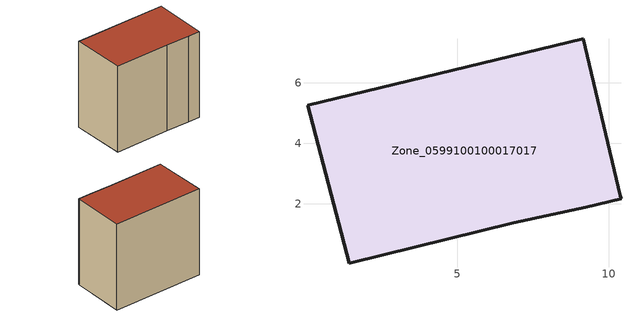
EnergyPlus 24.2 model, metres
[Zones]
Zone_0599100100017017
 floor ground (C_G): 9.15,7.44 10.38,2.27 10.41,2.17 9.23,1.89 6.86,1.38 1.43,0.04 0.05,5.25 z0
 wall outside (C_F): 6.86,1.38 9.23,1.89 10.41,2.17 10.38,2.27 9.15,7.44 0.05,5.25 1.43,0.04 6.86,1.38 z0:8.95
 roof outside (C_R): 9.23,1.89 10.41,2.17 10.38,2.27 9.15,7.44 0.05,5.25 1.43,0.04 6.86,1.38 z8.95
[BUILDING]
Pand.0599100100017017: North Axis=0; Terrain=City; Loads Convergence Tolerance Value=0.04; Temperature Convergence Tolerance Value=0.4; Solar Distribution=FullExterior; Maximum Number of Warmup Days=25; Minimum Number of Warmup Days=1
[Site:Location]
Rotterdam.The.Hague.AP_ZH_NLD Design_Conditions: Latitude=51.96; Longitude=4.45; Time Zone=1; Elevation=-4.5
[SITE:GROUNDTEMPERATURE:BUILDINGSURFACE]
18, 18, 18, 18, 18, 18, 18, 18, 18, 18, 18, 18
[MATERIAL] Thermal Absorptance=0.9; Solar Absorptance=0.7; Visible Absorptance=0.7
Name | Roughness | Thickness | Conductivity | Density | Specific Heat
G.TC.2015-2018 | MediumSmooth | 0.15 | 0.0428571 | 540 | 1210
F.TC.2015-2018 | Rough | 0.3 | 0.0666667 | 1920 | 840
R.TC.2015-2018 | MediumRough | 0.2 | 0.0333333 | 1500 | 1000
[CONSTRUCTION]
C_G: G.TC.2015-2018
C_F: F.TC.2015-2018
C_R: R.TC.2015-2018
[ZONE]
Zone_0599100100017017: Type=1; Multiplier=1; Ceiling Height=Autocalculate; Volume=Autocalculate; Floor Area=autocalculate; Part of Total Floor Area=Yes
[ZONEINFILTRATION:DESIGNFLOWRATE]
Infil_Zone_0599100100017017: Zone or ZoneList or Space or SpaceList=Zone_0599100100017017; Schedule=AlwaysOn; Design Flow Rate Calculation Method=Flow/Area; Flow Rate per Floor Area=0.0015; Constant Term Coefficient=1; Temperature Term Coefficient=0; Velocity Term Coefficient=0; Velocity Squared Term Coefficient=0
[HVACTEMPLATE:ZONE:IDEALLOADSAIRSYSTEM]
Zone_0599100100017017: Maximum Heating Supply Air Temperature=50; Minimum Cooling Supply Air Temperature=13; Maximum Heating Supply Air Humidity Ratio=0.0156; Minimum Cooling Supply Air Humidity Ratio=0.0077; Heating Limit=NoLimit; Cooling Limit=NoLimit; Dehumidification Control Type=ConstantSensibleHeatRatio; Cooling Sensible Heat Ratio=0.7; Dehumidification Setpoint=60; Humidification Control Type=None; Humidification Setpoint=30; Outdoor Air Method=None; Outdoor Air Flow Rate per Person=0.00944; Outdoor Air Flow Rate per Zone Floor Area=0; Outdoor Air Flow Rate per Zone=0; Demand Controlled Ventilation Type=None; Outdoor Air Economizer Type=NoEconomizer; Heat Recovery Type=None; Sensible Heat Recovery Effectiveness=0.7; Latent Heat Recovery Effectiveness=0.65
[ZONECONTROL:THERMOSTAT]
ThermostatControl_Zone_0599100100017017: Zone or ZoneList=Zone_0599100100017017; Control Type Schedule=DualSetpointControlType; Control 1=Thermostat_Zone_0599100100017017; Temperature Difference Between Cutout And Setpoint=0
[THERMOSTATSETPOINT:DUALSETPOINT]
Thermostat_Zone_0599100100017017: Heating Setpoint Temperature Schedule=HeatingSetpoint_Zone_0599100100017017; Cooling Setpoint Temperature Schedule=CoolingSetpoint_Zone_0599100100017017
[SCHEDULE:COMPACT]
HeatingSetpoint_Zone_0599100100017017: Through: 12/31, For: AllDays, Until: 24:00, 21
CoolingSetpoint_Zone_0599100100017017: Through: 12/31, For: AllDays, Until: 24:00, 24
DualSetpointControlType: Through: 12/31, For: AllDays, Until: 24:00, 4
AlwaysOn: Through: 12/31, For: AllDays, Until: 24:00, 1
